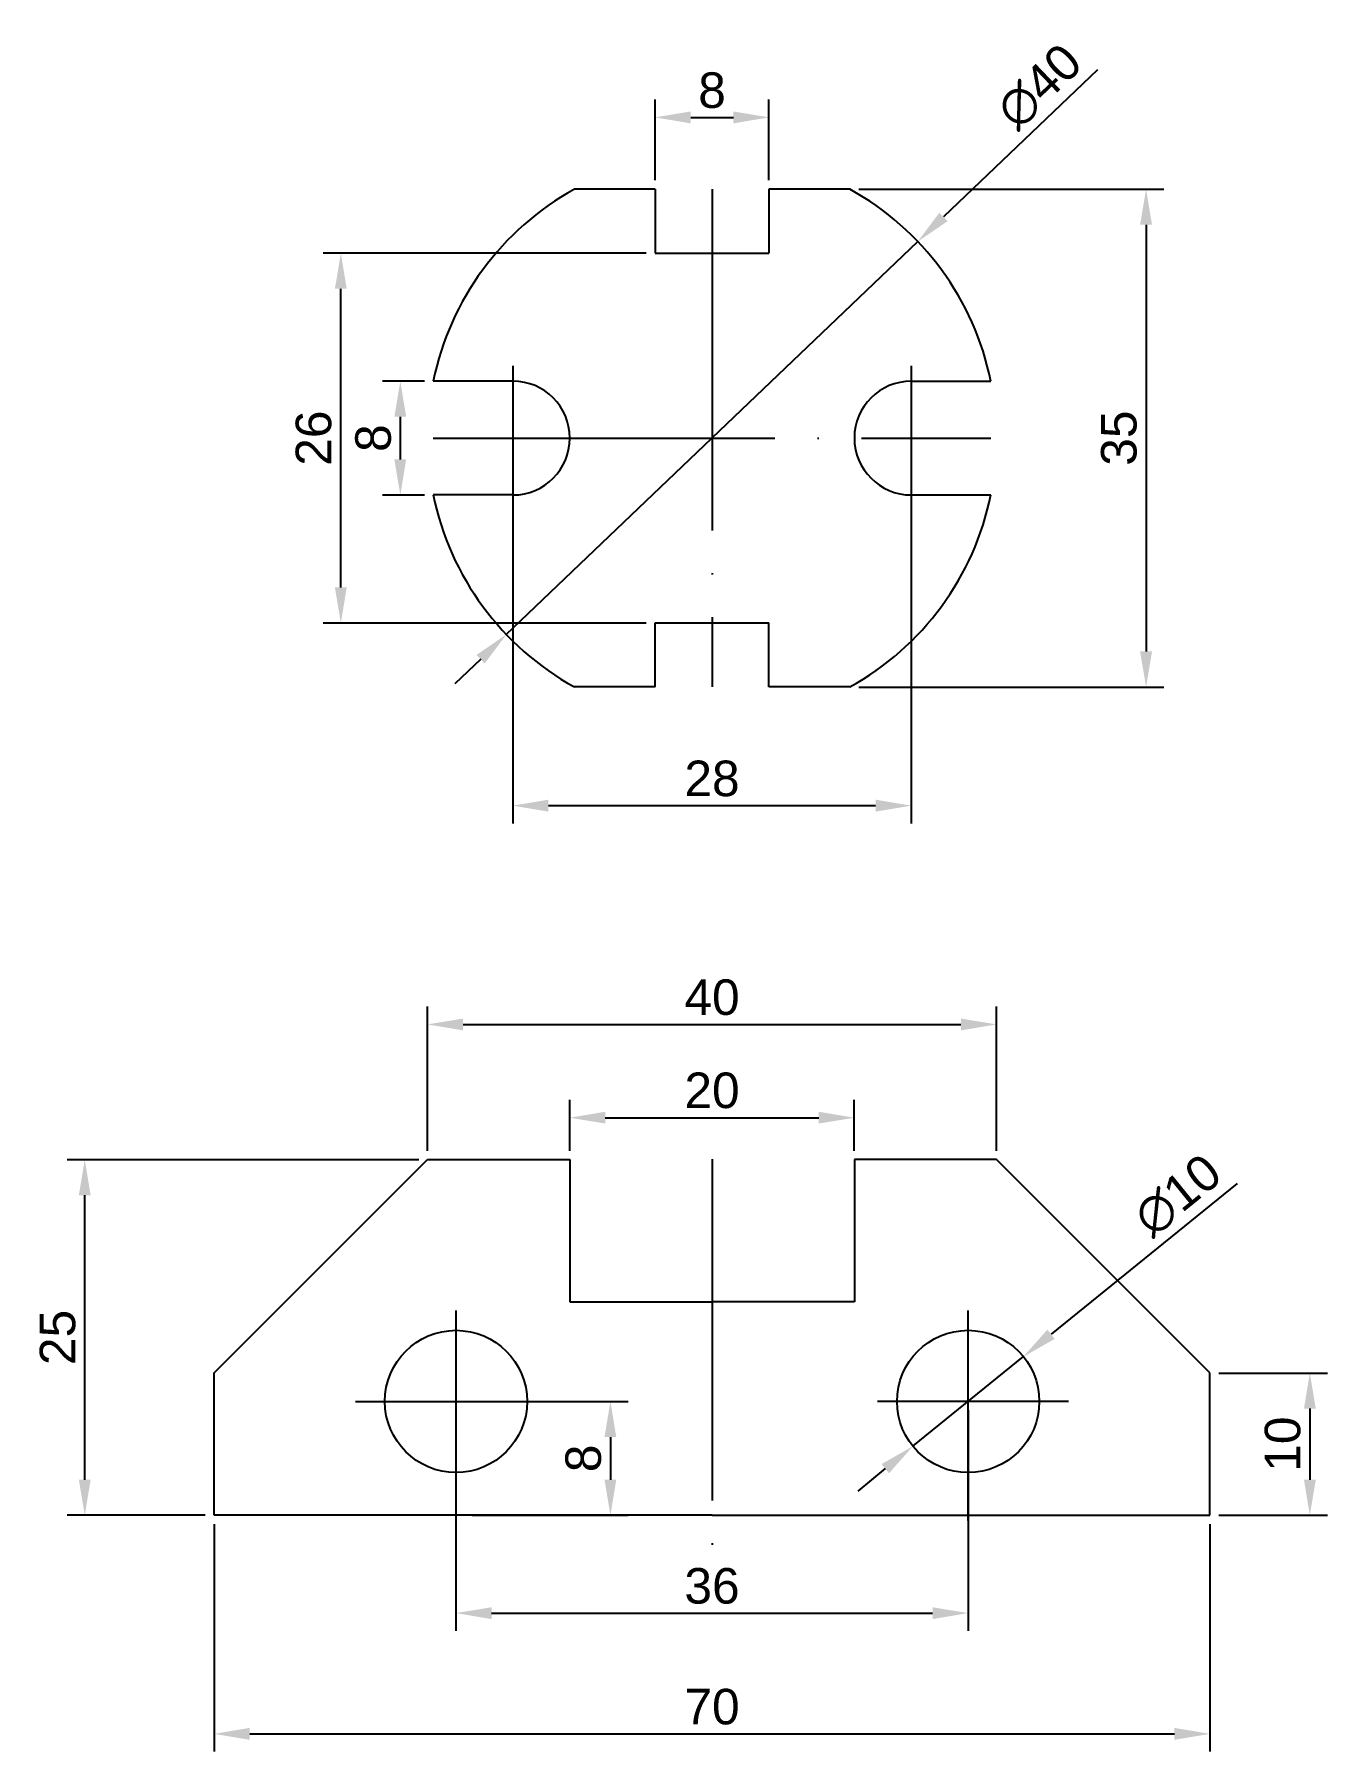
# Model space of a CAD drawing. Header units: millimetres. Extents: x 2873 to 2964, y 1902 to 2023.
import ezdxf

# ---------------------------------------------------------------- set-up
doc = ezdxf.new("R2010")
doc.units = ezdxf.units.MM
doc.linetypes.add('ACAD_ISO04W100', pattern=[30, 24, -3, 0, -3])
doc.layers.add('Cota', color=7, linetype='Continuous', plot=False)
doc.layers.add('ejes', color=3, linetype='ACAD_ISO04W100')
doc.styles.get("Standard").update_dxf_attribs({"font": 'arial.ttf'})
doc.dimstyles.new('ISO-25', dxfattribs={"dimtxt": 2.5, "dimasz": 2.5, "dimexe": 1.25, "dimexo": 0.625, "dimtad": 1, "dimtxsty": 'Standard', "dimcen": 2.5, "dimadec": 0, "dimazin": 0, "dimtfac": 1, "dimtmove": 0, "dimatfit": 3, "dimfxl": 1, "dimarcsym": 0})

# ---------------------------------------------------------------- blocks, each defined once
blk = doc.blocks.new('*D5')
at = {"color": 0, "lineweight": -2, "transparency": 16777216}
for p, q in [((2930.72, 2011.69), (2952.17, 2011.69)), ((2950.92, 2009.19), (2950.92, 1979.19)), ((2930.72, 1976.69), (2952.17, 1976.69))]:
    blk.add_line(p, q, dxfattribs=at)
at = {"color": 0, "transparency": 16777216}
for points in [[(2950.5, 2009.19), (2951.34, 2009.19), (2950.92, 2011.69)], [(2950.5, 1979.19), (2951.34, 1979.19), (2950.92, 1976.69)]]:
    blk.add_solid(points, dxfattribs=at)
at = {"layer": 'Defpoints', "color": 0, "transparency": 16777216}
for p in [(2930.1, 2011.69), (2930.1, 1976.69), (2950.92, 1976.69)]:
    blk.add_point(p, dxfattribs=at)
at = {"color": 0, "transparency": 16777216, "insert": (2949.02, 1994.19), "char_height": 2.5, "attachment_point": 5, "rotation": 90}
blk.add_mtext('35', dxfattribs=at)
blk = doc.blocks.new('*D6')
at = {"color": 0, "lineweight": -2, "transparency": 16777216}
for p, q in [((2916.41, 2012.32), (2916.41, 2017.99)), ((2924.41, 2012.32), (2924.41, 2017.99)), ((2918.91, 2016.74), (2921.91, 2016.74))]:
    blk.add_line(p, q, dxfattribs=at)
at = {"color": 0, "transparency": 16777216}
for points in [[(2918.91, 2017.16), (2918.91, 2016.32), (2916.41, 2016.74)], [(2921.91, 2017.16), (2921.91, 2016.32), (2924.41, 2016.74)]]:
    blk.add_solid(points, dxfattribs=at)
at = {"layer": 'Defpoints', "color": 0, "transparency": 16777216}
for p in [(2924.41, 2016.74), (2916.41, 2011.69), (2924.41, 2011.69)]:
    blk.add_point(p, dxfattribs=at)
at = {"color": 0, "transparency": 16777216, "insert": (2920.41, 2018.64), "char_height": 2.5, "attachment_point": 5}
blk.add_mtext('8', dxfattribs=at)
blk = doc.blocks.new('*D7')
at = {"color": 0, "lineweight": -2, "transparency": 16777216}
for p, q in [((2906.41, 1993.45), (2906.41, 1967.1)), ((2934.41, 1993.57), (2934.41, 1967.1)), ((2908.91, 1968.35), (2931.91, 1968.35))]:
    blk.add_line(p, q, dxfattribs=at)
at = {"color": 0, "transparency": 16777216}
for points in [[(2908.91, 1968.77), (2908.91, 1967.93), (2906.41, 1968.35)], [(2931.91, 1968.77), (2931.91, 1967.93), (2934.41, 1968.35)]]:
    blk.add_solid(points, dxfattribs=at)
at = {"layer": 'Defpoints', "color": 0, "transparency": 16777216}
for p in [(2906.41, 1994.08), (2934.41, 1994.19), (2934.41, 1968.35)]:
    blk.add_point(p, dxfattribs=at)
at = {"color": 0, "transparency": 16777216, "insert": (2920.41, 1970.25), "char_height": 2.5, "attachment_point": 5}
blk.add_mtext('28', dxfattribs=at)
blk = doc.blocks.new('*D8')
at = {"color": 0, "lineweight": -2, "transparency": 16777216}
for p, q in [((2915.79, 2007.19), (2893.07, 2007.19)), ((2894.32, 1983.69), (2894.32, 2004.69)), ((2915.79, 1981.19), (2893.07, 1981.19))]:
    blk.add_line(p, q, dxfattribs=at)
at = {"color": 0, "transparency": 16777216}
for points in [[(2893.9, 2004.69), (2894.73, 2004.69), (2894.32, 2007.19)], [(2893.9, 1983.69), (2894.73, 1983.69), (2894.32, 1981.19)]]:
    blk.add_solid(points, dxfattribs=at)
at = {"layer": 'Defpoints', "color": 0, "transparency": 16777216}
for p in [(2894.32, 2007.19), (2916.41, 2007.19), (2916.41, 1981.19)]:
    blk.add_point(p, dxfattribs=at)
at = {"color": 0, "transparency": 16777216, "insert": (2892.41, 1994.19), "char_height": 2.5, "attachment_point": 5, "rotation": 90}
blk.add_mtext('26', dxfattribs=at)
blk = doc.blocks.new('*D9')
at = {"color": 0, "lineweight": -2, "transparency": 16777216}
for p, q in [((2900.19, 1998.19), (2897.25, 1998.19)), ((2898.5, 1995.69), (2898.5, 1992.69)), ((2900.19, 1990.19), (2897.25, 1990.19))]:
    blk.add_line(p, q, dxfattribs=at)
at = {"color": 0, "transparency": 16777216}
for points in [[(2898.08, 1995.69), (2898.91, 1995.69), (2898.5, 1998.19)], [(2898.08, 1992.69), (2898.91, 1992.69), (2898.5, 1990.19)]]:
    blk.add_solid(points, dxfattribs=at)
at = {"layer": 'Defpoints', "color": 0, "transparency": 16777216}
for p in [(2900.82, 1998.19), (2898.5, 1990.19), (2900.82, 1990.19)]:
    blk.add_point(p, dxfattribs=at)
at = {"color": 0, "transparency": 16777216, "insert": (2896.6, 1994.19), "char_height": 2.5, "attachment_point": 5, "rotation": 90}
blk.add_mtext('8', dxfattribs=at)
blk = doc.blocks.new('*D10')
at = {"color": 0, "lineweight": -2, "transparency": 16777216}
for p, q in [((2947.51, 2020.09), (2936.68, 2009.74)), ((2905.95, 1980.38), (2934.87, 2008.01)), ((2904.15, 1978.65), (2902.34, 1976.92))]:
    blk.add_line(p, q, dxfattribs=at)
at = {"color": 0, "transparency": 16777216}
for points in [[(2936.39, 2010.04), (2936.97, 2009.44), (2934.87, 2008.01)], [(2903.86, 1978.95), (2904.43, 1978.35), (2905.95, 1980.38)]]:
    blk.add_solid(points, dxfattribs=at)
at = {"layer": 'Defpoints', "color": 0, "transparency": 16777216}
for p in [(2934.87, 2008.01), (2905.95, 1980.38)]:
    blk.add_point(p, dxfattribs=at)
at = {"color": 0, "transparency": 16777216, "insert": (2943.42, 2018.91), "char_height": 2.5, "attachment_point": 5, "rotation": 43.6987}
blk.add_mtext('∅40', dxfattribs=at)
blk = doc.blocks.new('*D11')
at = {"layer": 'Cota', "color": 0, "lineweight": -2, "transparency": 16777216}
for p, q in [((2957.32, 1941.79), (2944.24, 1931.19)), ((2934.53, 1923.31), (2942.3, 1929.61)), ((2932.59, 1921.74), (2930.65, 1920.16))]:
    blk.add_line(p, q, dxfattribs=at)
at = {"layer": 'Cota', "color": 0, "transparency": 16777216}
for points in [[(2943.98, 1931.51), (2944.5, 1930.86), (2942.3, 1929.61)], [(2932.33, 1922.06), (2932.85, 1921.41), (2934.53, 1923.31)]]:
    blk.add_solid(points, dxfattribs=at)
at = {"layer": 'Defpoints', "color": 0, "transparency": 16777216}
for p in [(2942.3, 1929.61), (2934.53, 1923.31)]:
    blk.add_point(p, dxfattribs=at)
at = {"layer": 'Cota', "color": 0, "transparency": 16777216, "insert": (2953.15, 1940.95), "char_height": 2.5, "attachment_point": 5, "rotation": 39.0411}
blk.add_mtext('∅10', dxfattribs=at)
blk = doc.blocks.new('*D12')
at = {"layer": 'Cota', "color": 0, "lineweight": -2, "transparency": 16777216}
for p, q in [((2956.04, 1928.46), (2963.68, 1928.46)), ((2962.43, 1925.96), (2962.43, 1920.96)), ((2956.04, 1918.46), (2963.68, 1918.46))]:
    blk.add_line(p, q, dxfattribs=at)
at = {"layer": 'Cota', "color": 0, "transparency": 16777216}
for points in [[(2962.02, 1925.96), (2962.85, 1925.96), (2962.43, 1928.46)], [(2962.02, 1920.96), (2962.85, 1920.96), (2962.43, 1918.46)]]:
    blk.add_solid(points, dxfattribs=at)
at = {"layer": 'Defpoints', "color": 0, "transparency": 16777216}
for p in [(2955.41, 1928.46), (2955.41, 1918.46), (2962.43, 1918.46)]:
    blk.add_point(p, dxfattribs=at)
at = {"layer": 'Cota', "color": 0, "transparency": 16777216, "insert": (2960.53, 1923.46), "char_height": 2.5, "attachment_point": 5, "rotation": 90}
blk.add_mtext('10', dxfattribs=at)
blk = doc.blocks.new('*D13')
at = {"layer": 'Cota', "color": 0, "lineweight": -2, "transparency": 16777216}
for p, q in [((2899.79, 1943.46), (2875.07, 1943.46)), ((2876.32, 1920.96), (2876.32, 1940.96)), ((2884.79, 1918.46), (2875.07, 1918.46))]:
    blk.add_line(p, q, dxfattribs=at)
at = {"layer": 'Cota', "color": 0, "transparency": 16777216}
for points in [[(2875.9, 1940.96), (2876.73, 1940.96), (2876.32, 1943.46)], [(2875.9, 1920.96), (2876.73, 1920.96), (2876.32, 1918.46)]]:
    blk.add_solid(points, dxfattribs=at)
at = {"layer": 'Defpoints', "color": 0, "transparency": 16777216}
for p in [(2876.32, 1943.46), (2900.41, 1943.46), (2885.41, 1918.46)]:
    blk.add_point(p, dxfattribs=at)
at = {"layer": 'Cota', "color": 0, "transparency": 16777216, "insert": (2874.42, 1930.96), "char_height": 2.5, "attachment_point": 5, "rotation": 90}
blk.add_mtext('25', dxfattribs=at)
blk = doc.blocks.new('*D14')
at = {"layer": 'Cota', "color": 0, "lineweight": -2, "transparency": 16777216}
for p, q in [((2903.04, 1926.46), (2914.52, 1926.46)), ((2913.27, 1923.96), (2913.27, 1920.96)), ((2903.54, 1918.46), (2914.52, 1918.46))]:
    blk.add_line(p, q, dxfattribs=at)
at = {"layer": 'Cota', "color": 0, "transparency": 16777216}
for points in [[(2912.85, 1923.96), (2913.68, 1923.96), (2913.27, 1926.46)], [(2912.85, 1920.96), (2913.68, 1920.96), (2913.27, 1918.46)]]:
    blk.add_solid(points, dxfattribs=at)
at = {"layer": 'Defpoints', "color": 0, "transparency": 16777216}
for p in [(2902.41, 1926.46), (2902.91, 1918.46), (2913.27, 1918.46)]:
    blk.add_point(p, dxfattribs=at)
at = {"layer": 'Cota', "color": 0, "transparency": 16777216, "insert": (2911.37, 1922.46), "char_height": 2.5, "attachment_point": 5, "rotation": 90}
blk.add_mtext('8', dxfattribs=at)
blk = doc.blocks.new('*D15')
at = {"layer": 'Cota', "color": 0, "lineweight": -2, "transparency": 16777216}
for p, q in [((2902.41, 1925.84), (2902.41, 1910.33)), ((2938.41, 1925.84), (2938.41, 1910.33)), ((2904.91, 1911.58), (2935.91, 1911.58))]:
    blk.add_line(p, q, dxfattribs=at)
at = {"layer": 'Cota', "color": 0, "transparency": 16777216}
for points in [[(2904.91, 1911.99), (2904.91, 1911.16), (2902.41, 1911.58)], [(2935.91, 1911.99), (2935.91, 1911.16), (2938.41, 1911.58)]]:
    blk.add_solid(points, dxfattribs=at)
at = {"layer": 'Defpoints', "color": 0, "transparency": 16777216}
for p in [(2902.41, 1926.46), (2938.41, 1926.46), (2938.41, 1911.58)]:
    blk.add_point(p, dxfattribs=at)
at = {"layer": 'Cota', "color": 0, "transparency": 16777216, "insert": (2920.41, 1913.48), "char_height": 2.5, "attachment_point": 5}
blk.add_mtext('36', dxfattribs=at)
blk = doc.blocks.new('*D16')
at = {"layer": 'Cota', "color": 0, "lineweight": -2, "transparency": 16777216}
for p, q in [((2885.41, 1917.84), (2885.41, 1901.84)), ((2955.41, 1917.84), (2955.41, 1901.84)), ((2887.91, 1903.09), (2952.91, 1903.09))]:
    blk.add_line(p, q, dxfattribs=at)
at = {"layer": 'Cota', "color": 0, "transparency": 16777216}
for points in [[(2887.91, 1903.51), (2887.91, 1902.67), (2885.41, 1903.09)], [(2952.91, 1903.51), (2952.91, 1902.67), (2955.41, 1903.09)]]:
    blk.add_solid(points, dxfattribs=at)
at = {"layer": 'Defpoints', "color": 0, "transparency": 16777216}
for p in [(2885.41, 1918.46), (2955.41, 1918.46), (2955.41, 1903.09)]:
    blk.add_point(p, dxfattribs=at)
at = {"layer": 'Cota', "color": 0, "transparency": 16777216, "insert": (2920.41, 1904.99), "char_height": 2.5, "attachment_point": 5}
blk.add_mtext('70', dxfattribs=at)
blk = doc.blocks.new('*D17')
at = {"layer": 'Cota', "color": 0, "lineweight": -2, "transparency": 16777216}
for p, q in [((2910.41, 1944.09), (2910.41, 1947.66)), ((2930.41, 1944.09), (2930.41, 1947.66)), ((2912.91, 1946.41), (2927.91, 1946.41))]:
    blk.add_line(p, q, dxfattribs=at)
at = {"layer": 'Cota', "color": 0, "transparency": 16777216}
for points in [[(2912.91, 1946.83), (2912.91, 1946), (2910.41, 1946.41)], [(2927.91, 1946.83), (2927.91, 1946), (2930.41, 1946.41)]]:
    blk.add_solid(points, dxfattribs=at)
at = {"layer": 'Defpoints', "color": 0, "transparency": 16777216}
for p in [(2930.41, 1946.41), (2910.41, 1943.46), (2930.41, 1943.46)]:
    blk.add_point(p, dxfattribs=at)
at = {"layer": 'Cota', "color": 0, "transparency": 16777216, "insert": (2920.41, 1948.32), "char_height": 2.5, "attachment_point": 5}
blk.add_mtext('20', dxfattribs=at)
blk = doc.blocks.new('*D18')
at = {"layer": 'Cota', "color": 0, "lineweight": -2, "transparency": 16777216}
for p, q in [((2900.41, 1944.09), (2900.41, 1954.22)), ((2940.41, 1944.09), (2940.41, 1954.22)), ((2902.91, 1952.97), (2937.91, 1952.97))]:
    blk.add_line(p, q, dxfattribs=at)
at = {"layer": 'Cota', "color": 0, "transparency": 16777216}
for points in [[(2902.91, 1953.38), (2902.91, 1952.55), (2900.41, 1952.97)], [(2937.91, 1953.38), (2937.91, 1952.55), (2940.41, 1952.97)]]:
    blk.add_solid(points, dxfattribs=at)
at = {"layer": 'Defpoints', "color": 0, "transparency": 16777216}
for p in [(2940.41, 1952.97), (2900.41, 1943.46), (2940.41, 1943.46)]:
    blk.add_point(p, dxfattribs=at)
at = {"layer": 'Cota', "color": 0, "transparency": 16777216, "insert": (2920.41, 1954.87), "char_height": 2.5, "attachment_point": 5}
blk.add_mtext('40', dxfattribs=at)

msp = doc.modelspace()

# ---------------------------------------------------------------- linework, layer by layer
for p, q in [((2916.414, 2011.693), (2910.732, 2011.693)), ((2916.414, 2011.693), (2916.414, 2007.193)), ((2924.414, 2011.693), (2924.414, 2007.193)), ((2930.097, 2011.693), (2924.414, 2011.693)), ((2916.414, 2007.193), (2924.414, 2007.193)), ((2906.414, 1998.193), (2900.818, 1998.193)), ((2934.414, 1998.193), (2940.01, 1998.193)), ((2906.414, 1990.193), (2900.818, 1990.193)), ((2934.414, 1990.193), (2940.01, 1990.193)), ((2916.414, 1976.693), (2916.414, 1981.193)), ((2916.414, 1981.193), (2924.414, 1981.193)), ((2924.414, 1976.693), (2924.414, 1981.193)), ((2916.414, 1976.693), (2910.732, 1976.693)), ((2930.097, 1976.693), (2924.414, 1976.693)), ((2885.414, 1928.463), (2900.414, 1943.463)), ((2900.414, 1943.463), (2910.414, 1943.463)), ((2910.414, 1943.463), (2910.414, 1933.463)), ((2940.414, 1943.463), (2930.414, 1943.463)), ((2930.414, 1943.463), (2930.414, 1933.463)), ((2955.414, 1928.463), (2940.414, 1943.463)), ((2910.414, 1933.463), (2920.414, 1933.463)), ((2930.414, 1933.463), (2920.414, 1933.463)), ((2885.414, 1918.463), (2885.414, 1928.463)), ((2955.414, 1918.463), (2955.414, 1928.463)), ((2920.414, 1918.463), (2885.414, 1918.463)), ((2920.414, 1918.463), (2955.414, 1918.463))]:
    msp.add_line(p, q)
for centre in [(2902.414, 1926.463), (2938.414, 1926.463)]:
    msp.add_circle(centre, 5)
for centre, radius, start, end in [((2920.414, 1994.193), 20, 118.95502, 168.46304), ((2920.414, 1994.193), 20, 11.53696, 61.04498), ((2906.414, 1994.193), 4, 270, 90), ((2934.414, 1994.193), 4, 90, 270), ((2920.414, 1994.193), 20, 191.53696, 241.04498), ((2920.414, 1994.193), 20, 298.95502, 348.46304)]:
    msp.add_arc(centre, radius, start, end)
at = {"layer": 'ejes'}
for p, q in [((2920.414, 2011.693), (2920.414, 1976.693)), ((2906.414, 1999.277), (2906.414, 1988.878)), ((2934.414, 1999.277), (2934.414, 1988.878)), ((2900.818, 1994.193), (2940.01, 1994.193)), ((2920.414, 1943.488), (2920.414, 1913.402)), ((2902.414, 1918.082), (2902.414, 1932.865)), ((2938.414, 1918.082), (2938.414, 1932.865)), ((2895.354, 1926.463), (2908.778, 1926.463)), ((2945.474, 1926.463), (2932.05, 1926.463))]:
    msp.add_line(p, q, dxfattribs=at)

# ---------------------------------------------------------------- dimensions: what is measured, and where the dimension line sits
dim = msp.add_diameter_dim_2p(p1=(2905.954, 1980.376), p2=(2934.874, 2008.01), dimstyle='ISO-25')
dim.commit()
dim.dimension.update_dxf_attribs({"geometry": '*D10', "text_midpoint": (2944.785, 2017.482), "dimtype": 163})
for base, p1, p2, picture, middle in [((2924.414, 2016.739), (2916.414, 2011.693), (2924.414, 2011.693), '*D6', (2920.414, 2018.64)), ((2934.414, 1968.349), (2906.414, 1994.078), (2934.414, 1994.193), '*D7', (2920.414, 1970.25))]:
    dim = msp.add_linear_dim(base=base, p1=p1, p2=p2, dimstyle='ISO-25')
    dim.commit()
    dim.dimension.update_dxf_attribs({"geometry": picture, "text_midpoint": middle})
for base, p1, p2, picture, middle in [((2950.92, 1976.693), (2930.097, 2011.693), (2930.097, 1976.693), '*D5', (2949.018, 1994.193)), ((2894.316, 2007.193), (2916.414, 1981.193), (2916.414, 2007.193), '*D8', (2892.414, 1994.193)), ((2898.498, 1990.193), (2900.818, 1998.193), (2900.818, 1990.193), '*D9', (2896.597, 1994.193))]:
    dim = msp.add_linear_dim(base=base, p1=p1, p2=p2, angle=90, dimstyle='ISO-25')
    dim.commit()
    dim.dimension.update_dxf_attribs({"geometry": picture, "text_midpoint": middle})
at = {"layer": 'Cota'}
for base, p1, p2, picture, middle in [((2940.414, 1952.966), (2900.414, 1943.463), (2940.414, 1943.463), '*D18', (2920.414, 1954.867)), ((2930.414, 1946.415), (2910.414, 1943.463), (2930.414, 1943.463), '*D17', (2920.414, 1948.316)), ((2938.414, 1911.576), (2902.414, 1926.463), (2938.414, 1926.463), '*D15', (2920.414, 1913.478)), ((2955.414, 1903.089), (2885.414, 1918.463), (2955.414, 1918.463), '*D16', (2920.414, 1904.991))]:
    dim = msp.add_linear_dim(base=base, p1=p1, p2=p2, dimstyle='ISO-25', dxfattribs=at)
    dim.commit()
    dim.dimension.update_dxf_attribs({"geometry": picture, "text_midpoint": middle})
dim = msp.add_diameter_dim_2p(p1=(2934.531, 1923.313), p2=(2942.298, 1929.612), dimstyle='ISO-25', dxfattribs=at)
dim.commit()
dim.dimension.update_dxf_attribs({"geometry": '*D11', "text_midpoint": (2954.388, 1939.417), "dimtype": 163})
for base, p1, p2, picture, middle in [((2876.316, 1943.463), (2885.414, 1918.463), (2900.414, 1943.463), '*D13', (2874.415, 1930.963)), ((2962.434, 1918.463), (2955.414, 1928.463), (2955.414, 1918.463), '*D12', (2960.532, 1923.463)), ((2913.267, 1918.463), (2902.414, 1926.463), (2902.914, 1918.463), '*D14', (2911.365, 1922.463))]:
    dim = msp.add_linear_dim(base=base, p1=p1, p2=p2, angle=90, dimstyle='ISO-25', dxfattribs=at)
    dim.commit()
    dim.dimension.update_dxf_attribs({"geometry": picture, "text_midpoint": middle})

doc.saveas('drawing.dxf')
